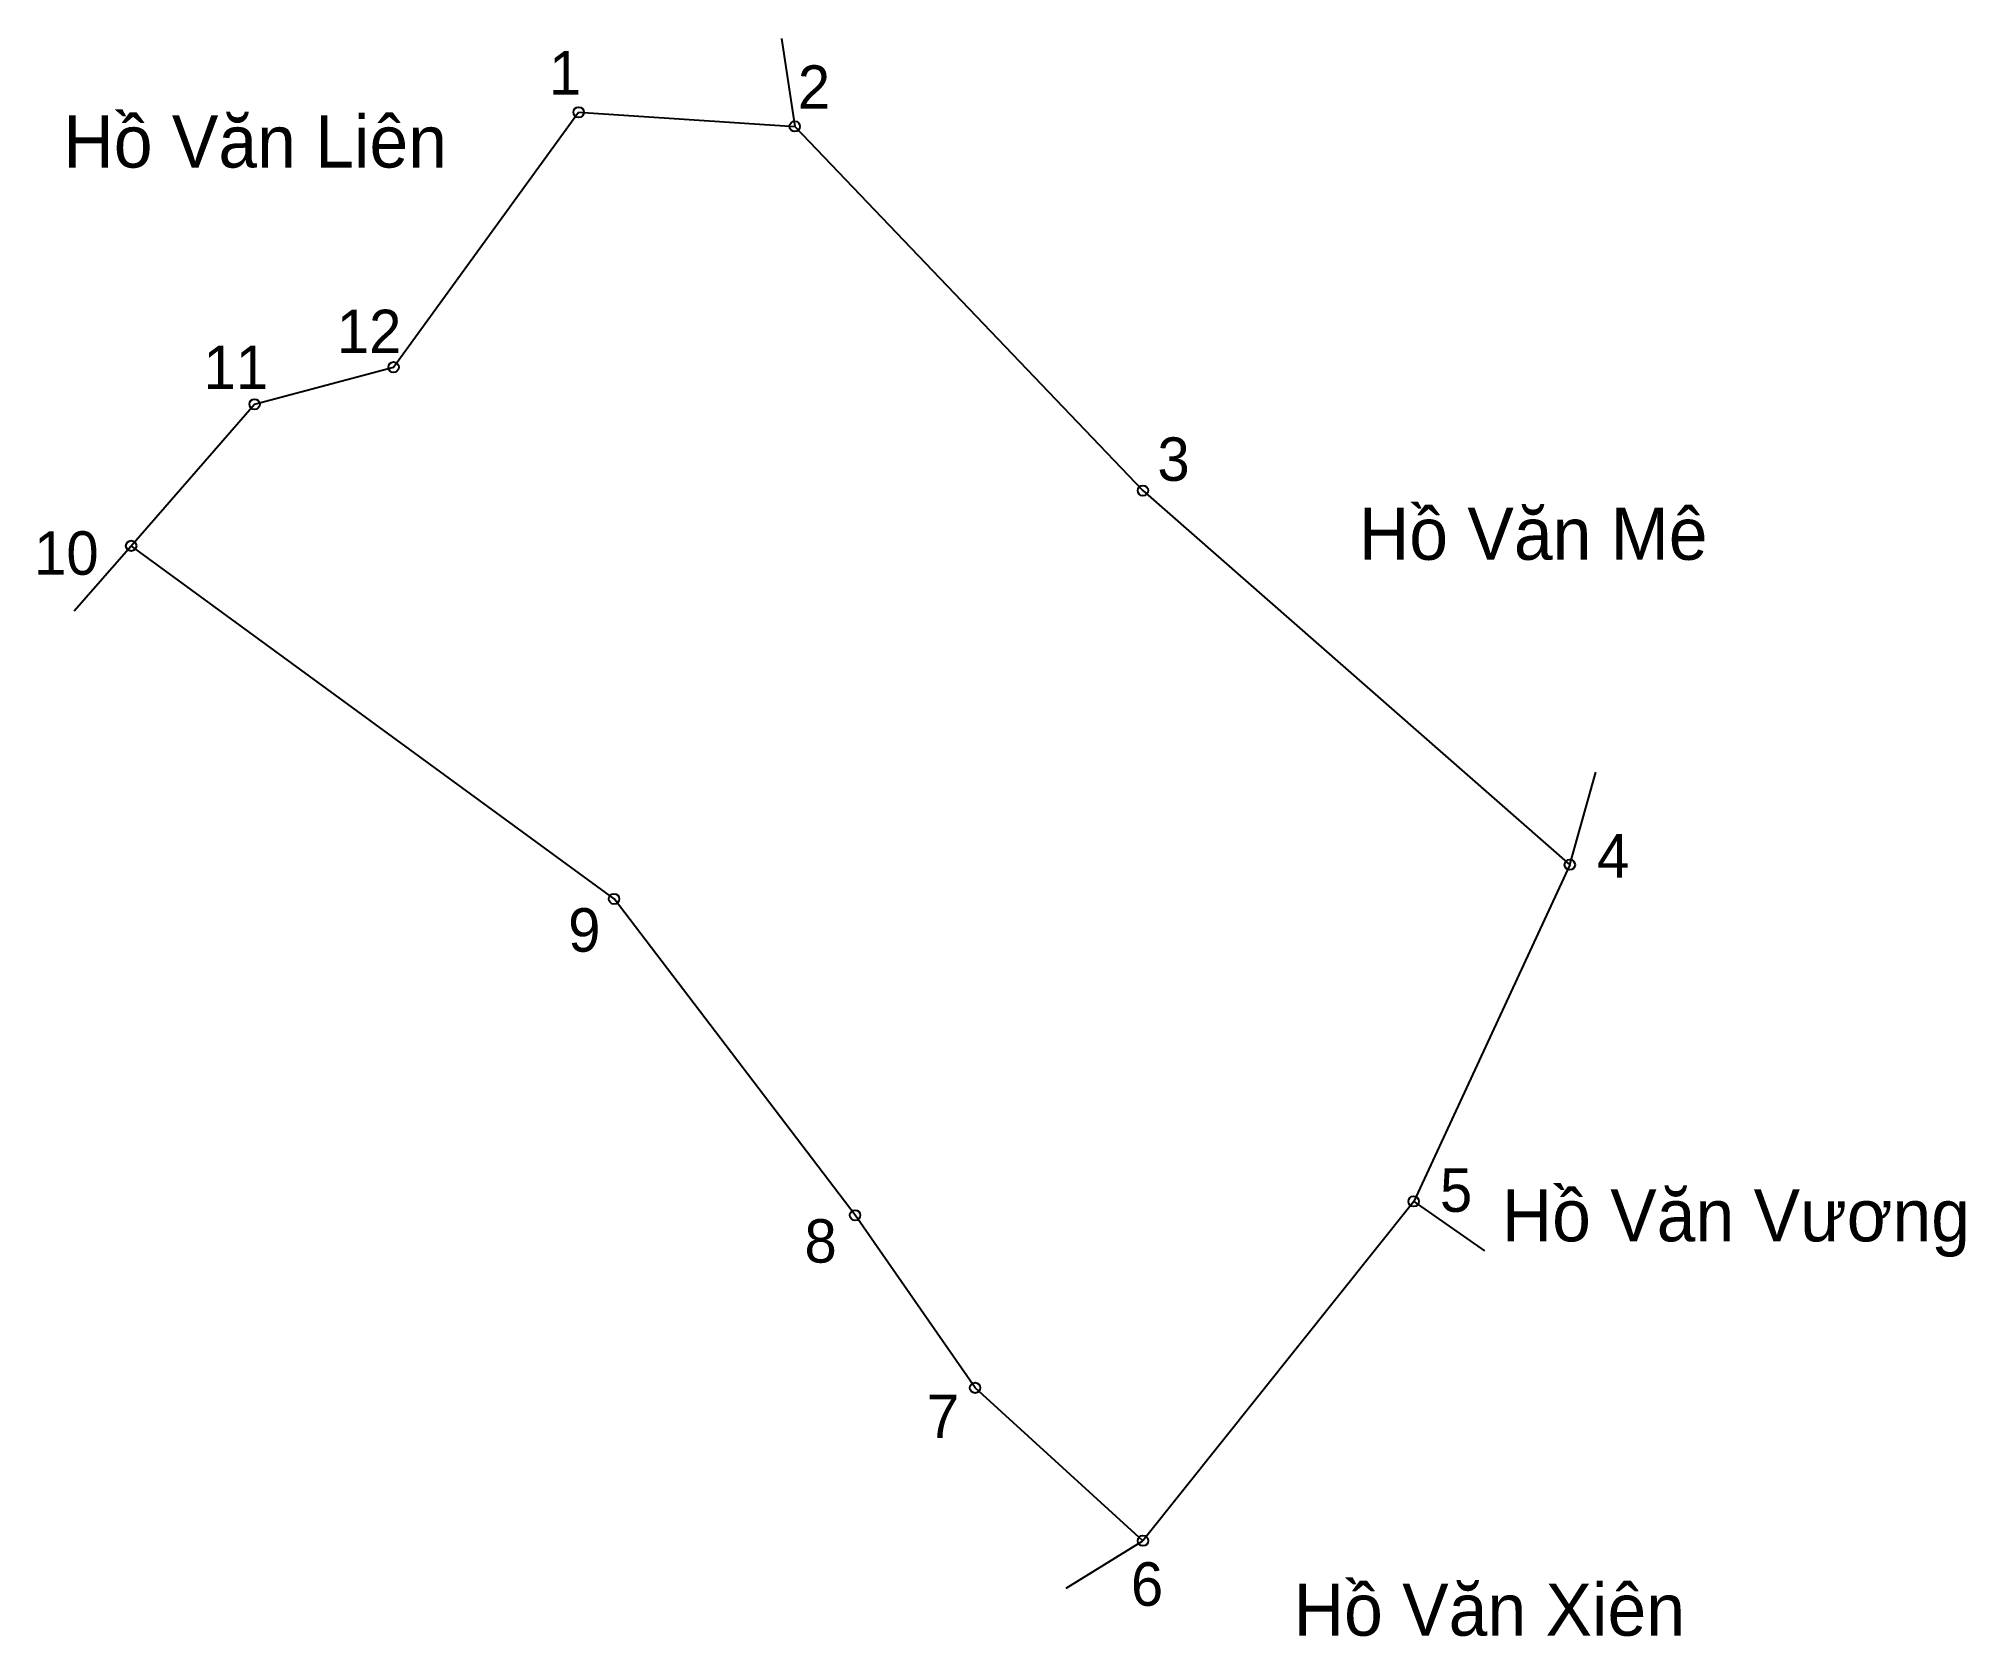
# Model space of a CAD drawing. Extents: x 549137 to 549311, y 1825292 to 1825436.
import ezdxf

# ---------------------------------------------------------------- set-up
doc = ezdxf.new("R2010")
doc.units = 0
for name, color, linetype in [('CanhThua', 7, 'Continuous'), ('MocDinhThua', 7, 'Continuous'), ('RauThua', 7, 'Continuous'), ('SoHieuDinhThua', 7, 'Continuous'), ('TenChuLanCan', 7, 'Continuous')]:
    doc.layers.add(name, color=color, linetype=linetype)

msp = doc.modelspace()

# ---------------------------------------------------------------- linework, layer by layer
at = {"layer": 'CanhThua'}
for p, q in [((549169.14, 1825406.2), (549185.84, 1825429.2)), ((549185.84, 1825429.2), (549205.33, 1825427.92)), ((549205.33, 1825427.92), (549236.74, 1825395.07)), ((549156.6, 1825402.86), (549169.14, 1825406.2)), ((549145.47, 1825390.09), (549156.6, 1825402.86)), ((549236.74, 1825395.07), (549275.26, 1825361.32)), ((549189.03, 1825358.24), (549145.47, 1825390.09)), ((549275.26, 1825361.32), (549261.17, 1825330.95)), ((549210.78, 1825329.7), (549189.03, 1825358.24)), ((549261.17, 1825330.95), (549236.75, 1825300.35)), ((549221.6, 1825314.14), (549210.78, 1825329.7)), ((549236.75, 1825300.35), (549221.6, 1825314.14))]:
    msp.add_line(p, q, dxfattribs=at)
at = {"layer": 'MocDinhThua'}
for centre in [(549185.84, 1825429.2), (549205.33, 1825427.92), (549169.14, 1825406.2), (549156.6, 1825402.86), (549236.74, 1825395.07), (549145.47, 1825390.09), (549275.26, 1825361.32), (549189.03, 1825358.24), (549261.17, 1825330.95), (549210.78, 1825329.7), (549221.6, 1825314.14), (549236.75, 1825300.35)]:
    msp.add_circle(centre, 0.47, dxfattribs=at)
at = {"layer": 'RauThua'}
for p, q in [((549204.15, 1825435.85), (549205.33, 1825427.92)), ((549140.34, 1825384.22), (549145.47, 1825390.09)), ((549275.26, 1825361.32), (549277.61, 1825369.67)), ((549261.17, 1825330.95), (549267.57, 1825326.51)), ((549261.17, 1825330.95), (549267.57, 1825326.51)), ((549229.82, 1825296.06), (549236.75, 1825300.35))]:
    msp.add_line(p, q, dxfattribs=at)

# ---------------------------------------------------------------- texts
at = {"layer": 'SoHieuDinhThua'}
for s, height, p in [('1', 3.92, (549183.16, 1825430.79)), ('2', 3.92, (549205.61, 1825429.51)), ('12', 3.918, (549164.02, 1825407.47)), ('11', 3.918, (549151.99, 1825404.23)), ('3', 3.92, (549238.05, 1825395.95)), ('10', 3.918, (549136.71, 1825387.48)), ('4', 3.92, (549277.7, 1825360.17)), ('9', 3.92, (549184.89, 1825353.48)), ('5', 3.92, (549263.54, 1825330.01)), ('8', 3.92, (549206.21, 1825325.43)), ('7', 3.92, (549217.25, 1825309.6)), ('6', 3.92, (549235.66, 1825294.48))]:
    msp.add_text(s, height=height, dxfattribs=at).set_placement(p)
at = {"layer": 'TenChuLanCan'}
for s, height, p in [('Hồ Văn Liên', 4.7015, (549139.36, 1825424.21)), ('Hồ Văn Mê', 4.702, (549256.23, 1825388.83)), ('Hồ Văn Vương', 4.7015, (549269.12, 1825327.35)), ('Hồ Văn Xiên', 4.7015, (549250.35, 1825291.78))]:
    msp.add_text(s, height=height, dxfattribs=at).set_placement(p)

doc.saveas('drawing.dxf')
